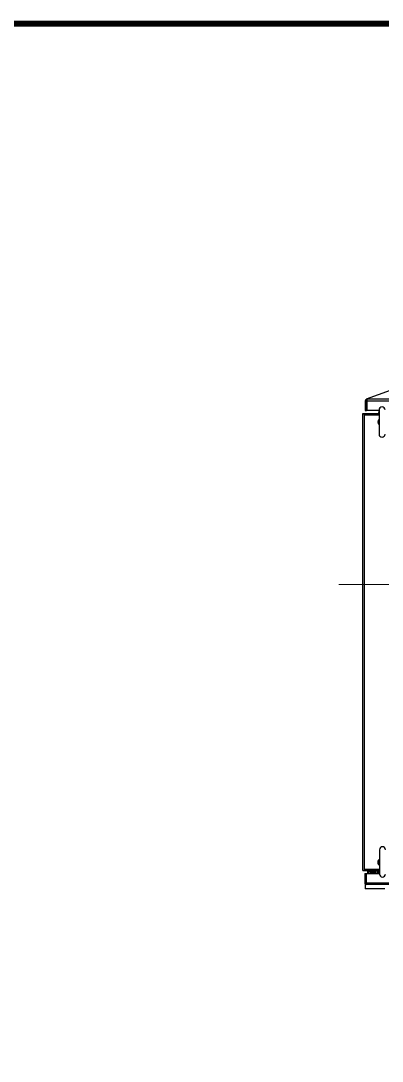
# Model space of a CAD drawing. Extents: x 81437 to 204847, y -54597 to -29444.
# Drawn here: x 83900 to 84496, y -48663 to -46950 of the extents above; entities that cross this region are included whole.
import ezdxf
from ezdxf.enums import TextEntityAlignment as Align
from ezdxf.lldxf.tags import DXFTag

# ---------------------------------------------------------------- set-up
doc = ezdxf.new("R2010")
doc.units = 0
doc.header["$LTSCALE"] = 100
doc.header["$MEASUREMENT"] = 0
doc.layers.add('PANEL', color=7, linetype='Continuous')
doc.layers.add('t', color=1, linetype='Continuous')
doc.styles.get("Standard").update_dxf_attribs({"font": ''})
doc.styles.add('微软雅黑', font='')
doc.styles.get('Standard').set_extended_font_data('SimSun')
doc.styles.get('微软雅黑').set_extended_font_data('Microsoft YaHei')
tags = doc.linetypes.add('CENTER', pattern=[2, 1.25, -0.25, 0.25, -0.25]).pattern_tags.tags
tags[10:11] = [DXFTag(74, 4), DXFTag(75, 0), DXFTag(340, '0'), DXFTag(46, 1.0), DXFTag(50, 0.0), DXFTag(44, 0.0), DXFTag(45, 0.0)]
tags[8:9] = [DXFTag(74, 4), DXFTag(75, 0), DXFTag(340, '0'), DXFTag(46, 1.0), DXFTag(50, 0.0), DXFTag(44, 0.0), DXFTag(45, 0.0)]
tags[6:7] = [DXFTag(74, 4), DXFTag(75, 0), DXFTag(340, '0'), DXFTag(46, 1.0), DXFTag(50, 0.0), DXFTag(44, 0.0), DXFTag(45, 0.0)]
tags[4:5] = [DXFTag(74, 4), DXFTag(75, 0), DXFTag(340, '0'), DXFTag(46, 1.0), DXFTag(50, 0.0), DXFTag(44, 0.0), DXFTag(45, 0.0)]
tags = doc.linetypes.add('HIDDEN', pattern=[0.375, 0.25, -0.125]).pattern_tags.tags
tags[6:7] = [DXFTag(74, 4), DXFTag(75, 0), DXFTag(340, '0'), DXFTag(46, 1.0), DXFTag(50, 0.0), DXFTag(44, 0.0), DXFTag(45, 0.0)]
tags[4:5] = [DXFTag(74, 4), DXFTag(75, 0), DXFTag(340, '0'), DXFTag(46, 1.0), DXFTag(50, 0.0), DXFTag(44, 0.0), DXFTag(45, 0.0)]

# ---------------------------------------------------------------- blocks, each defined once
blk = doc.blocks.new('图框')
at = {"layer": 't', "color": 7, "const_width": 9.62}
blk.add_lwpolyline([(4109.5, -3210.4), (4109.5, -58.9), (-6.2, -58.9), (-6.2, -3210.4)], close=True, dxfattribs=at)
at = {"color": 7, "style": '微软雅黑', "flags": 8}
for tag, p, height in [('DWG.NAME:', (1375.5, -2969.2), 25), ('DWG.NO.:', (3122, -3089.3), 24), ('图纸编号', (3309.2, -3111.3), 24), ('FILENO.:', (3122.5, -3165), 24), ('文档号', (3311.6, -3183), 24)]:
    blk.add_attdef(tag, p, '', height=height, dxfattribs=at)
at = {"color": 7, "style": '微软雅黑', "width": 0.8, "flags": 8}
for tag, p, height in [('PROJECT_NAME', (3324.7, -2969.2), 25), ('PROJECTNAME:', (3119.3, -2971.7), 24)]:
    blk.add_attdef(tag, p, '', height=height, dxfattribs=at)
at = {"color": 7, "style": '微软雅黑', "flags": 8}
for tag, height, width, p in [('RENLIU', 24, 0.7, (692, -3009.2)), ('SHUFENWANG', 24, 0.7, (879.6, -3009.2)), ('FANGHOU', 24, 0.7, (1063.6, -3009.2)), ('DANDANLI', 24, 0.7, (1243.9, -3009.2)), ('#10STATIONONTROLCABINETCOVER', 30, 0.6, (1771.7, -3076)), ('HANGZHOUHOLLYSYSAUTOMATIONCO.,LTD.', 24, 0.7, (2763.9, -3104.6))]:
    blk.add_attdef(tag, text='', height=height, dxfattribs=dict(at, width=width)).set_placement(p, align=Align.MIDDLE)
for tag, p in [('图纸名称:', (1371.6, -3024.8)), ('项目名称', (3272.9, -3045.6))]:
    blk.add_attdef(tag, text='', height=25, dxfattribs=at).set_placement(p, align=Align.BOTTOM_LEFT)
at = {"color": 7, "flags": 8}
blk.add_attdef('A', text='', height=23, dxfattribs=at).set_placement((53.7, -3033.7), align=Align.MIDDLE)
at = {"color": 7, "style": '微软雅黑', "flags": 8}
for tag, height, p in [('设计时间', 23, (207.7, -3033.7)), ('刘仁', 23, (692, -3061.1)), ('王姝芬', 23, (879.6, -3061.1)), ('侯方', 23, (1063.6, -3061.1)), ('李丹丹', 23, (1243.9, -3061.1)), ('PAGEXOFX', 24, (3947.6, -3097.9)), ('REV.', 24, (53.2, -3121.9)), ('DATE', 24, (202.7, -3121.9)), ('DESCRIPTION', 24, (445.6, -3121.9)), ('PREPARED', 24, (692, -3121.9)), ('CHECKED', 24, (879.6, -3121.9)), ('SIGNED', 24, (1063.6, -3121.9)), ('APPROVED', 24, (1243.9, -3121.9)), ('图纸名称', 30, (1771.7, -3153.6)), ('第几页共几页', 24, (3947.6, -3172.9))]:
    blk.add_attdef(tag, text='', height=height, dxfattribs=at).set_placement(p, align=Align.MIDDLE)

msp = doc.modelspace()

# ---------------------------------------------------------------- linework, layer by layer
at = {"color": 7, "linetype": 'Continuous'}
for p, q in [((84467.7, -47575.8), (84467.7, -47592)), ((84467.7, -47575.8), (84469.7, -47575.8)), ((84469.7, -47575.8), (84469.7, -47592)), ((84470, -47573.5), (84470, -47592)), ((85257.4, -47573.5), (84470, -47573.5)), ((84470, -47575.8), (85257.4, -47575.8)), ((84463.4, -48349.4), (84463.4, -47596.8)), ((84463.4, -47596.8), (84490, -47596.8)), ((84463.4, -47597.4), (84490.4, -47597.4)), ((84463.9, -47596.8), (84463.9, -47597.4)), ((84465.7, -47597.4), (84465.7, -48349.4)), ((84490.4, -47599.7), (84465.7, -47599.7)), ((84467.7, -47592), (84469.7, -47592)), ((84490.4, -47592), (84470, -47592)), ((84490, -47597.4), (84490.4, -47592.7)), ((84490.4, -47590.9), (84490.4, -47630.9)), ((84491, -48315.3), (84491, -48355.3)), ((84463.4, -48349.4), (84491, -48349.4)), ((84465.7, -48347.1), (84491, -48347.1)), ((84466.7, -48354.1), (84466.7, -48370.3)), ((84466.7, -48354.1), (84468.7, -48354.1)), ((84468.7, -48354.1), (84468.7, -48370.3)), ((84469, -48354.1), (84469, -48372.6)), ((84469, -48354.1), (84491, -48354.1)), ((84471.2, -48352), (84471.2, -48354.1)), ((84471.2, -48352), (84472.4, -48352)), ((84472.4, -48352), (84472.4, -48354.1)), ((84473.1, -48350.1), (84473.1, -48351.3)), ((84477.2, -48350.1), (84473.1, -48350.1)), ((84477.2, -48351.3), (84473.1, -48351.3)), ((84475.7, -48353.2), (84475.7, -48351.3)), ((84475.7, -48351.3), (84482.2, -48351.3)), ((84475.7, -48351.3), (84475.7, -48351.3)), ((84475.7, -48353.2), (84480.2, -48353.2)), ((84477.7, -48349.4), (84476.9, -48350.1)), ((84477.2, -48350.1), (84477.2, -48351.3)), ((84478.2, -48353.2), (84478.2, -48354.1)), ((84480.2, -48354.1), (84480.2, -48352.1)), ((84480.2, -48352.1), (84482.2, -48352.1)), ((84481.3, -48354.1), (84481.3, -48352.1)), ((84482.2, -48349.4), (84482.2, -48354.1)), ((84484.2, -48351.1), (84482.2, -48351.1)), ((84484.2, -48354.1), (84484.2, -48349.4)), ((84484.3, -48354.1), (84484.3, -48350.1)), ((84487.1, -48350.1), (84484.3, -48350.1)), ((84487.1, -48354.1), (84487.1, -48350.1)), ((84487.2, -48349.4), (84487.2, -48354.1)), ((84489.2, -48351.1), (84487.2, -48351.1)), ((84489.2, -48354.1), (84489.2, -48349.4)), ((84489.2, -48351.3), (84491, -48351.3)), ((84489.2, -48353.2), (84491, -48353.2)), ((84490.2, -48350.1), (84490.2, -48351.3)), ((84491, -48350.1), (84490.2, -48350.1)), ((84491, -48351.3), (84490.2, -48351.3)), ((84466.7, -48370.3), (84468.7, -48370.3)), ((84467.7, -48372.6), (84467.7, -48379.6)), ((85256.4, -48370.3), (84469, -48370.3)), ((85256.4, -48372.6), (84469, -48372.6)), ((84499.7, -48379.6), (84467.7, -48379.6))]:
    msp.add_line(p, q, dxfattribs=at)
at = {"color": 1, "linetype": 'CENTER', "lineweight": 20}
msp.add_line((84424.3, -47878.7), (85295.9, -47878.7), dxfattribs=at)
at = {"color": 7, "linetype": 'Continuous'}
for centre, radius, start, end in [((84470, -47575.8), 2.3, 90, 180), ((84470, -47575.8), 0.3, 90, 180), ((84495.4, -47590.9), 5, 0, 180), ((84495.4, -47610.9), 7, 136.1481, 223.8519), ((84496, -47610.9), 6, 158.9847, 195), ((84496, -47610.9), 6, 159.9087, 200.0913), ((84495.4, -47630.9), 5, 180, 0), ((84496, -48315.3), 5, 0, 180), ((84495.4, -48335.9), 7, 129.662, 230.338), ((84496, -48335.3), 6, 146.445, 195), ((84496, -48335.3), 6, 146.983, 213.017), ((84473.1, -48352), 1.88, 90, 180), ((84473.1, -48352), 0.681, 90, 180), ((84496, -48355.3), 5, 180, 0), ((84469, -48370.3), 2.3, 180, 270), ((84469, -48370.3), 0.3, 180, 270)]:
    msp.add_arc(centre, radius, start, end, dxfattribs=at)
at = {"layer": 'PANEL', "linetype": 'HIDDEN'}
msp.add_line((85220.3, -47298.9), (84469, -47573.5), dxfattribs=at)

# ---------------------------------------------------------------- block references
at = {"color": 1}
msp.add_blockref('图框', (81560.7, -46896.2), dxfattribs=at)

doc.saveas('drawing.dxf')
